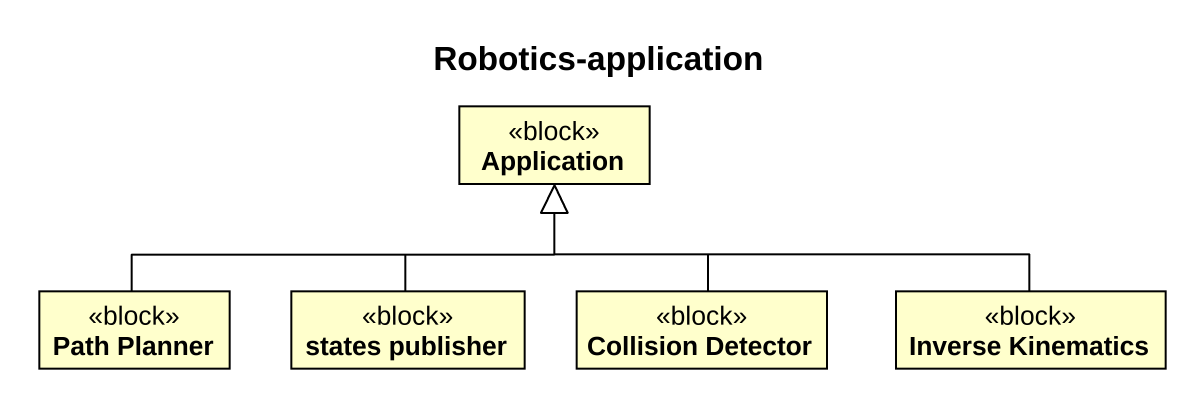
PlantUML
@startuml
title Robotics-application
hide circle
hide empty members
class Application <<block>>
class "Path Planner" as Path_Planner <<block>>
class "states publisher" as states_publisher <<block>>
class "Collision Detector" as Collision_Detector <<block>>
class "Inverse Kinematics" as Inverse_Kinematics <<block>>
Path_Planner -right-|> Application
states_publisher -up-|> Application
Collision_Detector -up-|> Application
Inverse_Kinematics -left-|> Application
@enduml
